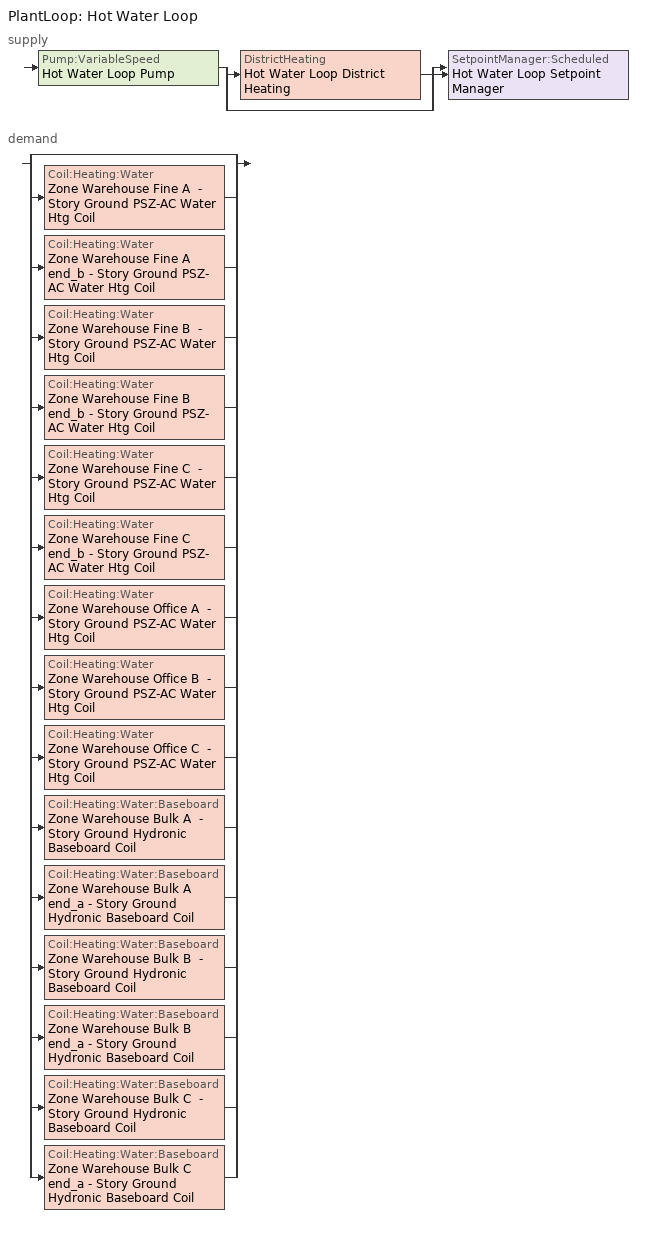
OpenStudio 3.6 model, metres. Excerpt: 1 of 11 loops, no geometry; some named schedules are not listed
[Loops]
PlantLoop 'Hot Water Loop'
 supply: Pump:VariableSpeed 'Hot Water Loop Pump' > split
  | DistrictHeating 'Hot Water Loop District Heating'
  | bypass
  join > SetpointManager:Scheduled 'Hot Water Loop Setpoint Manager'
 demand: split
  | bypass
  | Coil:Heating:Water 'Zone Warehouse Fine A  - Story Ground PSZ-AC Water Htg Coil'
  | Coil:Heating:Water 'Zone Warehouse Fine A end_b - Story Ground PSZ-AC Water Htg Coil'
  | Coil:Heating:Water 'Zone Warehouse Fine B  - Story Ground PSZ-AC Water Htg Coil'
  | Coil:Heating:Water 'Zone Warehouse Fine B end_b - Story Ground PSZ-AC Water Htg Coil'
  | Coil:Heating:Water 'Zone Warehouse Fine C  - Story Ground PSZ-AC Water Htg Coil'
  | Coil:Heating:Water 'Zone Warehouse Fine C end_b - Story Ground PSZ-AC Water Htg Coil'
  | Coil:Heating:Water 'Zone Warehouse Office A  - Story Ground PSZ-AC Water Htg Coil'
  | Coil:Heating:Water 'Zone Warehouse Office B  - Story Ground PSZ-AC Water Htg Coil'
  | Coil:Heating:Water 'Zone Warehouse Office C  - Story Ground PSZ-AC Water Htg Coil'
  | Coil:Heating:Water:Baseboard 'Zone Warehouse Bulk A  - Story Ground Hydronic Baseboard Coil'
  | Coil:Heating:Water:Baseboard 'Zone Warehouse Bulk A end_a - Story Ground Hydronic Baseboard Coil'
  | Coil:Heating:Water:Baseboard 'Zone Warehouse Bulk B  - Story Ground Hydronic Baseboard Coil'
  | Coil:Heating:Water:Baseboard 'Zone Warehouse Bulk B end_a - Story Ground Hydronic Baseboard Coil'
  | Coil:Heating:Water:Baseboard 'Zone Warehouse Bulk C  - Story Ground Hydronic Baseboard Coil'
  | Coil:Heating:Water:Baseboard 'Zone Warehouse Bulk C end_a - Story Ground Hydronic Baseboard Coil'
[PlantLoop]
Hot Water Loop: Glycol Concentration=0; Minimum Loop Temperature {C}=10; Plant Loop Volume {m3}=Autocalculate; Load Distribution Scheme=Optimal
[Sizing:Plant]
Hot Water Loop: Loop Type=Heating; Design Loop Exit Temperature {C}=82.2222; Loop Design Temperature Difference {deltaC}=11.1111; Sizing Option=NonCoincident; Zone Timesteps in Averaging Window=1; Coincident Sizing Factor Mode=None
[SetpointManager:Scheduled]
Hot Water Loop Setpoint Manager: Control Variable=Temperature; Schedule=Hot Water Loop Temp - 180F; Setpoint Node or NodeList=Hot Water Loop Supply Outlet Node
[Pump:VariableSpeed]
Hot Water Loop Pump: Rated Pump Head {Pa}=179344; Motor Efficiency=0.895; Coefficient 1 of the Part Load Performance Curve=0; Coefficient 2 of the Part Load Performance Curve=0.0205; Coefficient 3 of the Part Load Performance Curve=0.4101; Coefficient 4 of the Part Load Performance Curve=0.5753; Pump Control Type=Intermittent; Skin Loss Radiative Fraction=0.5; Design Power Sizing Method=PowerPerFlowPerPressure; Design Electric Power per Unit Flow Rate {W/(m3/s)}=348701.1; Design Shaft Power per Unit Flow Rate per Unit Head {W-s/m3-Pa}=1.28205; Design Minimum Flow Rate Fraction=0
[Sizing:Zone] Zone Cooling Design Supply Air Temperature Input Method=SupplyAirTemperature; Zone Cooling Design Supply Air Temperature {C}=14; Zone Cooling Design Supply Air Temperature Difference {deltaC}=11.11; Zone Heating Design Supply Air Temperature Input Method=SupplyAirTemperature; Zone Heating Design Supply Air Temperature {C}=40; Zone Heating Design Supply Air Temperature Difference {deltaC}=11.11; Zone Cooling Design Supply Air Humidity Ratio {kg-H2O/kg-air}=0.0085; Zone Heating Design Supply Air Humidity Ratio {kg-H2O/kg-air}=0.008; Cooling Design Air Flow Method=DesignDay; Heating Design Air Flow Method=DesignDay; Account for Dedicated Outdoor Air System=No; Dedicated Outdoor Air System Control Strategy=NeutralSupplyAir; Dedicated Outdoor Air Low Setpoint Temperature for Design {C}=autosize; Dedicated Outdoor Air High Setpoint Temperature for Design {C}=autosize; Zone Load Sizing Method=Sensible Load Only No Latent Load; Zone Latent Cooling Design Supply Air Humidity Ratio Input Method=HumidityRatioDifference; Zone Cooling Design Supply Air Humidity Ratio Difference {kgWater/kgDryAir}=0.005; Zone Latent Heating Design Supply Air Humidity Ratio Input Method=HumidityRatioDifference; Zone Humidification Design Supply Air Humidity Ratio Difference {kgWater/kgDryAir}=0.005
Zone Warehouse Bulk A end_a - Story Ground; Zone Warehouse Bulk B end_a - Story Ground; Zone Warehouse Bulk C end_a - Story Ground; Zone Warehouse Bulk A  - Story Ground; Zone Warehouse Bulk B  - Story Ground; Zone Warehouse Bulk C  - Story Ground
[Zone equipment]
Zone Warehouse Bulk A end_a - Story Ground: Zone Warehouse Bulk A end_a - Story Ground Hydronic Baseboard
Zone Warehouse Bulk B end_a - Story Ground: Zone Warehouse Bulk B end_a - Story Ground Hydronic Baseboard
Zone Warehouse Bulk C end_a - Story Ground: Zone Warehouse Bulk C end_a - Story Ground Hydronic Baseboard
Zone Warehouse Bulk A  - Story Ground: Zone Warehouse Bulk A  - Story Ground Hydronic Baseboard
Zone Warehouse Bulk B  - Story Ground: Zone Warehouse Bulk B  - Story Ground Hydronic Baseboard
Zone Warehouse Bulk C  - Story Ground: Zone Warehouse Bulk C  - Story Ground Hydronic Baseboard
[DistrictHeating]
Hot Water Loop District Heating: Nominal Capacity {W}=autosize
[Coil:Heating:Water] Availability Schedule=Always On Discrete; Rated Inlet Water Temperature {C}=82.2222; Rated Inlet Air Temperature {C}=7.22222; Rated Outlet Water Temperature {C}=71.1111; Rated Outlet Air Temperature {C}=50
Zone Warehouse Fine A  - Story Ground PSZ-AC Water Htg Coil; Zone Warehouse Fine A end_b - Story Ground PSZ-AC Water Htg Coil; Zone Warehouse Fine B  - Story Ground PSZ-AC Water Htg Coil; Zone Warehouse Fine B end_b - Story Ground PSZ-AC Water Htg Coil; Zone Warehouse Fine C  - Story Ground PSZ-AC Water Htg Coil; Zone Warehouse Fine C end_b - Story Ground PSZ-AC Water Htg Coil; Zone Warehouse Office A  - Story Ground PSZ-AC Water Htg Coil; Zone Warehouse Office B  - Story Ground PSZ-AC Water Htg Coil; Zone Warehouse Office C  - Story Ground PSZ-AC Water Htg Coil
[Controller:WaterCoil] Action=Normal; Controller Convergence Tolerance {deltaC}=0.0001; Minimum Actuated Flow {m3/s}=0
Name | Water Coil
Zone Warehouse Fine A  - Story Ground PSZ-AC Water Htg Coil Controller | Zone Warehouse Fine A  - Story Ground PSZ-AC Water Htg Coil
Zone Warehouse Fine A end_b - Story Ground PSZ-AC Water Htg Coil Controller | Zone Warehouse Fine A end_b - Story Ground PSZ-AC Water Htg Coil
Zone Warehouse Fine B  - Story Ground PSZ-AC Water Htg Coil Controller | Zone Warehouse Fine B  - Story Ground PSZ-AC Water Htg Coil
Zone Warehouse Fine B end_b - Story Ground PSZ-AC Water Htg Coil Controller | Zone Warehouse Fine B end_b - Story Ground PSZ-AC Water Htg Coil
Zone Warehouse Fine C  - Story Ground PSZ-AC Water Htg Coil Controller | Zone Warehouse Fine C  - Story Ground PSZ-AC Water Htg Coil
Zone Warehouse Fine C end_b - Story Ground PSZ-AC Water Htg Coil Controller | Zone Warehouse Fine C end_b - Story Ground PSZ-AC Water Htg Coil
Zone Warehouse Office A  - Story Ground PSZ-AC Water Htg Coil Controller | Zone Warehouse Office A  - Story Ground PSZ-AC Water Htg Coil
Zone Warehouse Office B  - Story Ground PSZ-AC Water Htg Coil Controller | Zone Warehouse Office B  - Story Ground PSZ-AC Water Htg Coil
Zone Warehouse Office C  - Story Ground PSZ-AC Water Htg Coil Controller | Zone Warehouse Office C  - Story Ground PSZ-AC Water Htg Coil
[Coil:Heating:Water:Baseboard] Heating Design Capacity Method=HeatingDesignCapacity; Heating Design Capacity {W}=autosize; Heating Design Capacity Per Floor Area {W/m2}=0; Fraction of Autosized Heating Design Capacity=0.8
Zone Warehouse Bulk A  - Story Ground Hydronic Baseboard Coil; Zone Warehouse Bulk A end_a - Story Ground Hydronic Baseboard Coil; Zone Warehouse Bulk B  - Story Ground Hydronic Baseboard Coil; Zone Warehouse Bulk B end_a - Story Ground Hydronic Baseboard Coil; Zone Warehouse Bulk C  - Story Ground Hydronic Baseboard Coil; Zone Warehouse Bulk C end_a - Story Ground Hydronic Baseboard Coil
[ZoneHVAC:Baseboard:Convective:Water] Availability Schedule=Outage Availability Schedule
Name | Heating Coil
Zone Warehouse Bulk A  - Story Ground Hydronic Baseboard | Zone Warehouse Bulk A  - Story Ground Hydronic Baseboard Coil
Zone Warehouse Bulk A end_a - Story Ground Hydronic Baseboard | Zone Warehouse Bulk A end_a - Story Ground Hydronic Baseboard Coil
Zone Warehouse Bulk B  - Story Ground Hydronic Baseboard | Zone Warehouse Bulk B  - Story Ground Hydronic Baseboard Coil
Zone Warehouse Bulk B end_a - Story Ground Hydronic Baseboard | Zone Warehouse Bulk B end_a - Story Ground Hydronic Baseboard Coil
Zone Warehouse Bulk C  - Story Ground Hydronic Baseboard | Zone Warehouse Bulk C  - Story Ground Hydronic Baseboard Coil
Zone Warehouse Bulk C end_a - Story Ground Hydronic Baseboard | Zone Warehouse Bulk C end_a - Story Ground Hydronic Baseboard Coil
[Schedule:Constant]
Always On Discrete: Value=1
[Schedule:Ruleset]
Hot Water Loop Temp - 180F: Default Day Schedule=Hot Water Loop Temp - 180F Default
[Schedule:Day]
Hot Water Loop Temp - 180F Default: 24, 0, 82.2222
Schedule Day 84: 1, 0, 82.2222, 2, 0, 82.2222, 3, 0, 82.2222, 4, 0, 82.2222, 5, 0, 82.2222, 6, 0, 82.2222, 7, 0, 82.2222, 8, 0, 82.2222, 9, 0, 82.2222, 10, 0, 0, 11, 0, 0, 12, 0, 0, 13, 0, 0, 14, 0, 0, 15, 0, 0, 16, 0, 0, 17, 0, 0, 18, 0, 0, 19, 0, 0, 20, 0, 0, 21, 0, 0, 22, 0, 0, 23, 0, 0, 24, 0, 0
Schedule Day 85; Schedule Day 86; Schedule Day 87; Schedule Day 88; Schedule Day 89; Schedule Day 90: 1, 0, 0, 2, 0, 0, 3, 0, 0, 4, 0, 0, 5, 0, 0, 6, 0, 0, 7, 0, 0, 8, 0, 0, 9, 0, 0, 10, 0, 0, 11, 0, 0, 12, 0, 0, 13, 0, 0, 14, 0, 0, 15, 0, 0, 16, 0, 0, 17, 0, 0, 18, 0, 0, 19, 0, 0, 20, 0, 0, 21, 0, 0, 22, 0, 0, 23, 0, 0, 24, 0, 0
Schedule Day 91: 1, 0, 82.2222, 2, 0, 82.2222, 3, 0, 82.2222, 4, 0, 82.2222, 5, 0, 82.2222, 6, 0, 82.2222, 7, 0, 82.2222, 8, 0, 82.2222, 9, 0, 82.2222, 10, 0, 82.2222, 11, 0, 82.2222, 12, 0, 82.2222, 13, 0, 82.2222, 14, 0, 82.2222, 15, 0, 82.2222, 16, 0, 82.2222, 17, 0, 82.2222, 18, 0, 82.2222, 19, 0, 82.2222, 20, 0, 82.2222, 21, 0, 82.2222, 22, 0, 82.2222, 23, 0, 82.2222, 24, 0, 82.2222
[Schedule:Rule] Schedule Ruleset=Hot Water Loop Temp - 180F; Apply Sunday=Yes; Apply Monday=Yes; Apply Tuesday=Yes; Apply Wednesday=Yes; Apply Thursday=Yes; Apply Friday=Yes; Apply Saturday=Yes; Date Specification Type=DateRange; Start Month=6; End Month=6
Name | Rule Order | Day Schedule | Start Day | End Day
Hot Water Loop Temp - 180F Outage Day 174 | 7 | Schedule Day 84 | 23 | 23
Hot Water Loop Temp - 180F Outage Day 175 | 6 | Schedule Day 85 | 24 | 24
Hot Water Loop Temp - 180F Outage Day 176 | 5 | Schedule Day 86 | 25 | 25
Hot Water Loop Temp - 180F Outage Day 177 | 4 | Schedule Day 87 | 26 | 26
Hot Water Loop Temp - 180F Outage Day 178 | 3 | Schedule Day 88 | 27 | 27
Hot Water Loop Temp - 180F Outage Day 179 | 2 | Schedule Day 89 | 28 | 28
Hot Water Loop Temp - 180F Outage Day 180 | 1 | Schedule Day 90 | 29 | 29
Hot Water Loop Temp - 180F Outage Day 181 | 0 | Schedule Day 91 | 30 | 30
